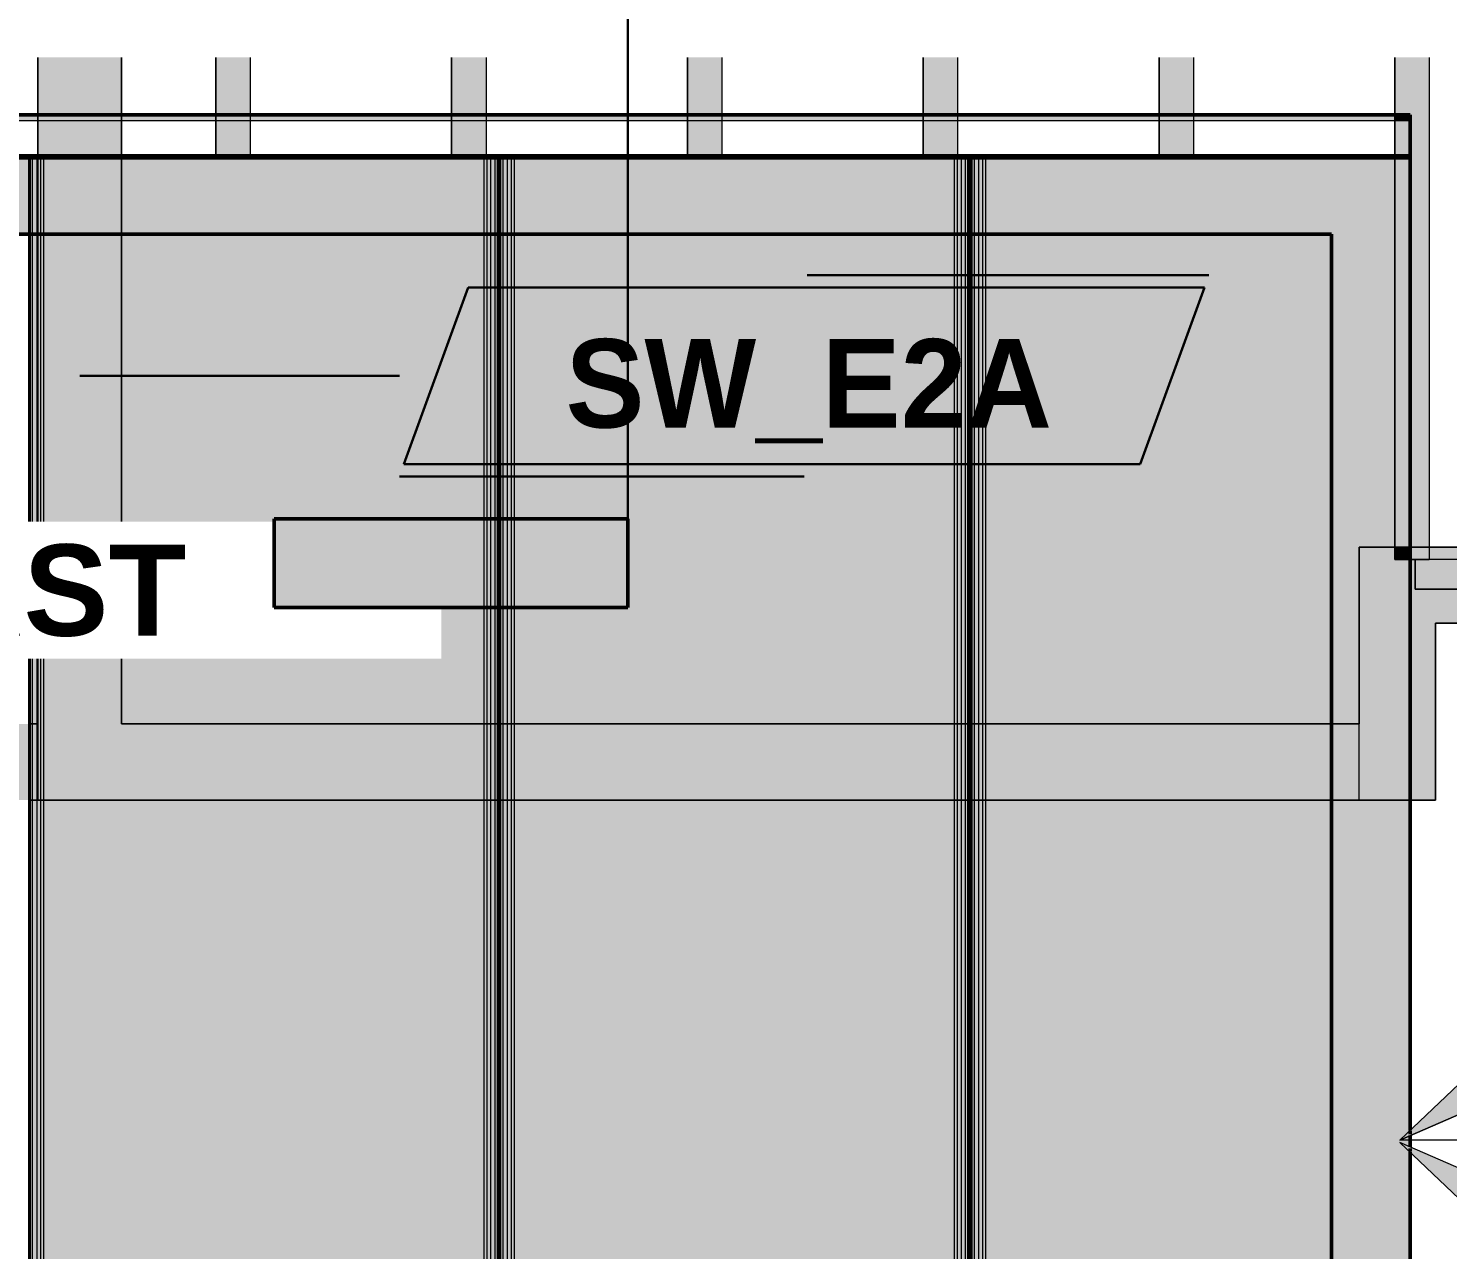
# Model space of a CAD drawing. Header units: inches. Extents: x -4126 to 593, y 9773 to 12297.
# Drawn here: x -791.3 to -646.9, y 11671.9 to 11796.2 of the extents above; entities that cross this region are included whole.
import ezdxf

# ---------------------------------------------------------------- set-up
doc = ezdxf.new("R2010")
doc.units = ezdxf.units.IN
doc.header["$MEASUREMENT"] = 0
for name, color, linetype, lineweight in [('A-DETL-GENF', 92, 'Continuous', 9), ('A-WALL', 113, 'Continuous', 13), ('A-WALL-IDEN', 211, 'Continuous', 30), ('G-ANNO-DIMS', 111, 'Continuous', 9), ('G-ANNO-SYMB', 111, 'Continuous', 30), ('I-WALL', 2, 'Continuous', 13), ('S-BEAM', 12, 'Continuous', 9)]:
    doc.layers.add(name, color=color, linetype=linetype, lineweight=lineweight)
doc.styles.add('Arial_B', font='arialbd.ttf', dxfattribs={"height": 9.285714})
doc.styles.add('Century Gothic_B', font='GOTHICB.TTF', dxfattribs={"height": 9})

# ---------------------------------------------------------------- blocks, each defined once
blk = doc.blocks.new('CTR - 1st Phase - Common Walls_rvt-2-FRAMING PLAN - 2ND FLOOR AT RAMP')
at = {"layer": 'A-WALL', "transparency": 33554585}
h = blk.add_hatch(color=50, dxfattribs=at)
h.paths.add_polyline_path([(-3460.52, 11786.74), (-3203.32, 11786.74), (-3203.32, 11787.36), (-3460.52, 11787.36)], flags=0)
h.paths.add_polyline_path([(-3467.15, 11786.74), (-3467.15, 11787.36), (-3742.95, 11787.36), (-3742.95, 11786.74), (-3507.34, 11786.74)], flags=0)
at = {"layer": 'A-WALL', "lineweight": 5, "transparency": 33554585}
blk.add_hatch(color=8, dxfattribs=at).paths.add_polyline_path([(-3203.32, 11782.99), (-3203.32, 11783.24), (-3742.95, 11783.24), (-3742.95, 11782.99), (-3236.63, 11782.99)], flags=0)
at = {"layer": 'I-WALL', "lineweight": 5, "transparency": 33554585}
for points in [[(-3334.47, 11787.36), (-3334.47, 11793.19), (-3342.97, 11793.19), (-3342.97, 11787.36)], [(-3334.47, 11786.74), (-3334.47, 11787.36), (-3342.97, 11787.36), (-3342.97, 11786.74)], [(-3334.47, 11783.24), (-3334.47, 11786.74), (-3342.97, 11786.74), (-3342.97, 11783.24)], [(-3342.97, 11782.99), (-3334.47, 11782.99), (-3334.47, 11783.24), (-3342.97, 11783.24), (-3342.97, 11783.12)], [(-3342.97, 11775.19), (-3342.71, 11775.19), (-3342.71, 11782.99), (-3342.97, 11782.99), (-3342.97, 11777.15)], [(-3342.71, 11775.19), (-3334.47, 11775.19), (-3334.47, 11782.99), (-3342.71, 11782.99), (-3342.71, 11777.15)], [(-3342.71, 11725.36), (-3342.71, 11775.19), (-3342.97, 11775.19), (-3342.97, 11725.36)], [(-3334.47, 11725.36), (-3334.47, 11775.19), (-3342.71, 11775.19), (-3342.71, 11725.36)], [(-3208.5, 11735.61), (-3203.32, 11735.61), (-3203.32, 11742.09), (-3204.87, 11742.09), (-3204.87, 11743.36), (-3208.5, 11743.36)], [(-3203.32, 11742.09), (-3203.32, 11743.36), (-3204.87, 11743.36), (-3204.87, 11742.09)], [(-3202.81, 11742.09), (-3201.37, 11742.09), (-3201.37, 11743.36), (-3203.32, 11743.36), (-3203.32, 11742.09)], [(-3188.28, 11739.09), (-3181.12, 11739.09), (-3181.12, 11742.09), (-3202.81, 11742.09), (-3202.81, 11739.09), (-3191.94, 11739.09)], [(-3203.32, 11717.61), (-3203.32, 11735.61), (-3208.5, 11735.61), (-3208.5, 11717.61)], [(-3200.75, 11717.61), (-3200.75, 11735.61), (-3203.32, 11735.61), (-3203.32, 11717.61)], [(-3248.06, 11717.61), (-3248.06, 11725.36), (-3248.18, 11725.36), (-3248.18, 11717.61)], [(-3208.5, 11717.61), (-3208.5, 11725.36), (-3211.32, 11725.36), (-3211.32, 11717.61), (-3209.29, 11717.61)]]:
    blk.add_hatch(color=8, dxfattribs=at).paths.add_polyline_path(points, flags=0)
h = blk.add_hatch(color=8, dxfattribs=at)
h.paths.add_polyline_path([(-3203.32, 11735.61), (-3188.28, 11735.61), (-3188.28, 11737.24), (-3184.78, 11737.24), (-3184.78, 11735.61), (-3181.12, 11735.61), (-3181.12, 11739.09), (-3202.81, 11739.09), (-3202.81, 11742.09), (-3203.32, 11742.09), (-3203.32, 11738.19)], flags=0)
h.paths.add_polyline_path([(-3201.37, 11742.09), (-3181.12, 11742.09), (-3181.12, 11743.36), (-3201.37, 11743.36)], flags=0)
h = blk.add_hatch(color=8, dxfattribs=at)
h.paths.add_polyline_path([(-3343.99, 11717.61), (-3343.1, 11717.63), (-3343.1, 11725.36), (-3344.79, 11725.36), (-3344.79, 11717.61), (-3344.36, 11717.61)], flags=0)
h.paths.add_polyline_path([(-3345.19, 11717.61), (-3345.19, 11725.36), (-3390.59, 11725.36), (-3390.59, 11717.61)], flags=0)
h.paths.add_polyline_path([(-3391.83, 11717.61), (-3390.98, 11717.61), (-3390.98, 11725.36), (-3392.67, 11725.36), (-3392.67, 11717.61), (-3391.87, 11717.61)], flags=0)
h.paths.add_polyline_path([(-3393.07, 11717.61), (-3393.07, 11725.36), (-3418.3, 11725.36), (-3418.3, 11717.61), (-3417.1, 11717.61)], flags=0)
h = blk.add_hatch(color=8, dxfattribs=at)
h.paths.add_polyline_path([(-3342.97, 11717.61), (-3342.97, 11725.36), (-3343.1, 11725.36), (-3343.1, 11717.61)], flags=0)
h.paths.add_polyline_path([(-3344.79, 11717.61), (-3344.79, 11725.36), (-3345.19, 11725.36), (-3345.19, 11717.61)], flags=0)
h.paths.add_polyline_path([(-3390.59, 11717.61), (-3390.59, 11725.36), (-3390.98, 11725.36), (-3390.98, 11717.61)], flags=0)
h.paths.add_polyline_path([(-3393.07, 11717.61), (-3392.67, 11717.61), (-3392.67, 11725.36), (-3393.07, 11725.36), (-3393.07, 11723.36)], flags=0)
h = blk.add_hatch(color=8, dxfattribs=at)
h.paths.add_polyline_path([(-3249.03, 11717.61), (-3249.03, 11725.36), (-3249.42, 11725.36), (-3249.42, 11717.61)], flags=0)
h.paths.add_polyline_path([(-3246.82, 11717.61), (-3246.82, 11725.36), (-3247.22, 11725.36), (-3247.22, 11717.61)], flags=0)
h.paths.add_polyline_path([(-3297.3, 11717.61), (-3296.91, 11717.61), (-3296.91, 11725.36), (-3297.3, 11725.36), (-3297.3, 11723.08)], flags=0)
h.paths.add_polyline_path([(-3294.82, 11717.61), (-3294.82, 11725.36), (-3295.22, 11725.36), (-3295.22, 11717.61)], flags=0)
h.paths.add_polyline_path([(-3342.71, 11717.61), (-3342.71, 11725.36), (-3342.97, 11725.36), (-3342.97, 11717.61)], flags=0)
h = blk.add_hatch(color=8, dxfattribs=at)
h.paths.add_polyline_path([(-3211.32, 11717.61), (-3211.32, 11725.36), (-3246.82, 11725.36), (-3246.82, 11717.61), (-3236.63, 11717.61)], flags=0)
h.paths.add_polyline_path([(-3249.42, 11717.61), (-3249.42, 11725.36), (-3294.82, 11725.36), (-3294.82, 11717.61)], flags=0)
h.paths.add_polyline_path([(-3249.03, 11717.61), (-3248.18, 11717.61), (-3248.22, 11725.36), (-3249.03, 11725.36), (-3249.03, 11720.11)], flags=0)
h.paths.add_polyline_path([(-3247.22, 11717.61), (-3247.22, 11725.36), (-3248.06, 11725.36), (-3248.02, 11717.61), (-3247.65, 11717.61)], flags=0)
h.paths.add_polyline_path([(-3295.65, 11717.61), (-3295.22, 11717.61), (-3295.22, 11725.36), (-3296.91, 11725.36), (-3296.91, 11717.61), (-3296.02, 11717.61)], flags=0)
h.paths.add_polyline_path([(-3297.3, 11717.61), (-3297.3, 11725.36), (-3342.71, 11725.36), (-3342.71, 11717.61), (-3326.86, 11717.61)], flags=0)
at = {"layer": 'A-WALL', "color": 53, "lineweight": 50}
for p, q in [((-3460.02, 11787.36), (-3203.32, 11787.36)), ((-3203.32, 11787.36), (-3203.32, 11782.99)), ((-3203.32, 11782.99), (-3742.95, 11782.99))]:
    blk.add_line(p, q, dxfattribs=at)
at = {"layer": 'A-WALL', "color": 254}
for p, q in [((-3460.02, 11787.36), (-3203.32, 11787.36)), ((-3203.32, 11786.74), (-3203.32, 11787.36)), ((-3203.32, 11783.24), (-3203.32, 11786.74))]:
    blk.add_line(p, q, dxfattribs=at)
at = {"layer": 'A-WALL', "color": 253}
for p, q in [((-3203.32, 11786.74), (-3460.52, 11786.74)), ((-3211.32, 11782.99), (-3742.95, 11782.99)), ((-3203.32, 11783.24), (-3461.65, 11783.24)), ((-3203.52, 11782.99), (-3211.32, 11782.99)), ((-3203.32, 11782.99), (-3203.52, 11782.99)), ((-3203.32, 11783.19), (-3203.32, 11783.24)), ((-3203.32, 11782.99), (-3203.32, 11783.19))]:
    blk.add_line(p, q, dxfattribs=at)
at = {"layer": 'I-WALL', "color": 253}
for p, q in [((-3342.97, 11793.19), (-3342.97, 11787.36)), ((-3342.97, 11787.36), (-3342.97, 11793.19)), ((-3334.47, 11793.19), (-3334.47, 11787.36)), ((-3334.47, 11787.36), (-3334.47, 11793.19)), ((-3342.97, 11783.24), (-3342.97, 11783.19)), ((-3342.97, 11783.19), (-3342.97, 11783.12)), ((-3342.97, 11783.12), (-3342.97, 11782.99)), ((-3342.97, 11775.19), (-3342.97, 11782.99)), ((-3334.47, 11783.19), (-3334.47, 11783.24)), ((-3334.47, 11783.12), (-3334.47, 11783.19)), ((-3334.47, 11782.99), (-3334.47, 11783.11)), ((-3334.47, 11782.99), (-3334.47, 11775.19)), ((-3334.47, 11775.19), (-3334.47, 11782.99)), ((-3342.97, 11725.36), (-3342.97, 11775.19)), ((-3334.47, 11775.19), (-3334.47, 11725.36)), ((-3208.5, 11743.36), (-3204.87, 11743.36)), ((-3204.87, 11743.36), (-3208.5, 11743.36)), ((-3208.5, 11735.61), (-3208.5, 11743.36)), ((-3208.5, 11743.36), (-3208.5, 11735.61)), ((-3204.87, 11743.36), (-3203.32, 11743.36)), ((-3203.32, 11743.36), (-3204.87, 11743.36)), ((-3203.32, 11743.36), (-3201.37, 11743.36)), ((-3201.37, 11743.36), (-3203.32, 11743.36)), ((-3201.37, 11743.36), (-3180.87, 11743.36)), ((-3181.12, 11743.36), (-3201.37, 11743.36)), ((-3208.5, 11725.36), (-3208.5, 11735.61)), ((-3208.5, 11735.61), (-3208.5, 11725.36)), ((-3188.28, 11735.61), (-3200.75, 11735.61)), ((-3200.75, 11735.61), (-3188.28, 11735.61)), ((-3200.75, 11717.61), (-3200.75, 11735.61)), ((-3200.75, 11735.61), (-3200.75, 11717.61)), ((-3343.9, 11725.36), (-3343.53, 11725.36)), ((-3343.53, 11725.36), (-3343.1, 11725.36)), ((-3343.1, 11725.36), (-3342.97, 11725.36)), ((-3342.97, 11725.36), (-3342.97, 11717.61)), ((-3342.97, 11717.61), (-3342.97, 11725.36)), ((-3334.47, 11725.36), (-3297.3, 11725.36)), ((-3297.3, 11725.36), (-3296.91, 11725.36)), ((-3296.91, 11725.36), (-3296.48, 11725.36)), ((-3296.48, 11725.36), (-3296.11, 11725.36)), ((-3296.02, 11725.36), (-3295.65, 11725.36)), ((-3295.65, 11725.36), (-3295.22, 11725.36)), ((-3295.22, 11725.36), (-3294.82, 11725.36)), ((-3294.82, 11725.36), (-3249.42, 11725.36)), ((-3249.42, 11725.36), (-3249.03, 11725.36)), ((-3249.03, 11725.36), (-3248.6, 11725.36)), ((-3248.6, 11725.36), (-3248.22, 11725.36)), ((-3248.06, 11725.36), (-3248.18, 11725.36)), ((-3248.18, 11725.36), (-3248.06, 11725.36)), ((-3248.02, 11725.36), (-3247.65, 11725.36)), ((-3247.65, 11725.36), (-3247.22, 11725.36)), ((-3247.22, 11725.36), (-3246.82, 11725.36)), ((-3246.82, 11725.36), (-3211.32, 11725.36)), ((-3208.5, 11725.36), (-3211.32, 11725.36)), ((-3211.32, 11725.36), (-3208.5, 11725.36)), ((-3208.5, 11717.61), (-3208.5, 11725.36)), ((-3208.5, 11717.61), (-3208.5, 11725.36)), ((-3343.53, 11717.61), (-3343.9, 11717.61)), ((-3343.1, 11717.61), (-3343.53, 11717.61)), ((-3342.97, 11717.61), (-3343.1, 11717.61)), ((-3342.71, 11717.61), (-3342.97, 11717.61)), ((-3297.3, 11717.61), (-3342.71, 11717.61)), ((-3296.91, 11717.61), (-3297.3, 11717.61)), ((-3296.48, 11717.61), (-3296.91, 11717.61)), ((-3296.11, 11717.61), (-3296.48, 11717.61)), ((-3295.65, 11717.61), (-3296.02, 11717.61)), ((-3295.22, 11717.61), (-3295.65, 11717.61)), ((-3294.82, 11717.61), (-3295.22, 11717.61)), ((-3249.42, 11717.61), (-3294.82, 11717.61)), ((-3249.03, 11717.61), (-3249.42, 11717.61)), ((-3248.6, 11717.61), (-3249.03, 11717.61)), ((-3248.22, 11717.61), (-3248.6, 11717.61)), ((-3248.06, 11717.61), (-3248.18, 11717.61)), ((-3248.18, 11717.61), (-3248.06, 11717.61)), ((-3247.65, 11717.61), (-3248.02, 11717.61)), ((-3247.22, 11717.61), (-3247.65, 11717.61)), ((-3246.82, 11717.61), (-3247.22, 11717.61)), ((-3211.32, 11717.61), (-3246.82, 11717.61)), ((-3208.5, 11717.61), (-3211.32, 11717.61)), ((-3211.32, 11717.61), (-3208.5, 11717.61)), ((-3203.32, 11717.61), (-3208.5, 11717.61)), ((-3208.5, 11717.61), (-3203.32, 11717.61)), ((-3200.75, 11717.61), (-3203.32, 11717.61)), ((-3203.32, 11717.61), (-3200.75, 11717.61))]:
    blk.add_line(p, q, dxfattribs=at)
at = {"layer": 'I-WALL', "color": 254}
for p, q in [((-3342.97, 11787.36), (-3342.97, 11786.74)), ((-3342.97, 11786.74), (-3342.97, 11787.36)), ((-3334.47, 11787.36), (-3334.47, 11786.74)), ((-3334.47, 11786.74), (-3334.47, 11787.36)), ((-3342.97, 11786.74), (-3342.97, 11783.24)), ((-3342.97, 11783.24), (-3342.97, 11786.74)), ((-3334.47, 11786.74), (-3334.47, 11783.24)), ((-3334.47, 11783.24), (-3334.47, 11786.74))]:
    blk.add_line(p, q, dxfattribs=at)
at = {"layer": 'I-WALL', "color": 55}
for p, q in [((-3342.97, 11783.19), (-3342.97, 11783.24)), ((-3342.97, 11783.12), (-3342.97, 11783.19)), ((-3342.97, 11782.99), (-3342.97, 11783.12)), ((-3334.47, 11783.24), (-3334.47, 11783.19)), ((-3334.47, 11783.19), (-3334.47, 11783.12)), ((-3334.47, 11783.11), (-3334.47, 11782.99))]:
    blk.add_line(p, q, dxfattribs=at)
at = {"layer": 'I-WALL', "color": 9}
for p, q in [((-3342.97, 11782.99), (-3342.97, 11775.19)), ((-3342.97, 11775.19), (-3342.97, 11725.36)), ((-3334.47, 11725.36), (-3334.47, 11775.19)), ((-3343.1, 11725.36), (-3343.9, 11725.36)), ((-3342.97, 11725.36), (-3343.1, 11725.36)), ((-3297.3, 11725.36), (-3334.47, 11725.36)), ((-3296.91, 11725.36), (-3297.3, 11725.36)), ((-3296.11, 11725.36), (-3296.91, 11725.36)), ((-3295.22, 11725.36), (-3296.02, 11725.36)), ((-3294.82, 11725.36), (-3295.22, 11725.36)), ((-3249.42, 11725.36), (-3294.82, 11725.36)), ((-3249.03, 11725.36), (-3249.42, 11725.36)), ((-3248.22, 11725.36), (-3249.03, 11725.36)), ((-3247.22, 11725.36), (-3248.02, 11725.36)), ((-3246.82, 11725.36), (-3247.22, 11725.36)), ((-3211.32, 11725.36), (-3246.82, 11725.36)), ((-3343.9, 11717.61), (-3343.1, 11717.61)), ((-3343.1, 11717.61), (-3342.97, 11717.61)), ((-3342.97, 11717.61), (-3342.71, 11717.61)), ((-3342.71, 11717.61), (-3297.3, 11717.61)), ((-3297.3, 11717.61), (-3296.91, 11717.61)), ((-3296.91, 11717.61), (-3296.11, 11717.61)), ((-3296.02, 11717.61), (-3295.22, 11717.61)), ((-3295.22, 11717.61), (-3294.82, 11717.61)), ((-3294.82, 11717.61), (-3249.42, 11717.61)), ((-3249.42, 11717.61), (-3249.03, 11717.61)), ((-3249.03, 11717.61), (-3248.22, 11717.61)), ((-3248.02, 11717.61), (-3247.22, 11717.61)), ((-3247.22, 11717.61), (-3246.82, 11717.61)), ((-3246.82, 11717.61), (-3211.32, 11717.61))]:
    blk.add_line(p, q, dxfattribs=at)
blk = doc.blocks.new('Glulam-Pino del sur - 76X140-1599864-FRAMING PLAN - 2ND FLOOR AT RAMP')
at = {"layer": 'S-BEAM', "transparency": 33554483}
blk.add_hatch(color=256, dxfattribs=at).paths.add_polyline_path([(-25.75, 1.5), (-25.75, -1.5), (30.58, -1.5), (30.58, 1.5)], flags=0)
at = {"layer": 'S-BEAM'}
for p, q in [((30.58, 1.5), (-25.75, 1.5)), ((-25.75, 1.5), (30.58, 1.5)), ((30.58, 1.5), (30.58, -1.5)), ((30.58, -1.5), (30.58, 1.5)), ((-25.75, -1.5), (30.58, -1.5)), ((-25.75, -1.5), (30.58, -1.5))]:
    blk.add_line(p, q, dxfattribs=at)
blk = doc.blocks.new('034100 - Precast Structural Concrete - Solid Plank - 12_-V236-FRAMING PLAN - 2ND FLOOR AT RAMP')
at = {"layer": 'S-BEAM', "transparency": 33554483}
h = blk.add_hatch(color=256, dxfattribs=at)
h.paths.add_polyline_path([(234.8, 23.9), (226.8, 23.9), (226.8, 23.52), (234.8, 23.52)], flags=0)
h.paths.add_polyline_path([(7.8, 23.9), (0, 23.9), (0, 23.52), (7.8, 23.52)], flags=0)
h = blk.add_hatch(color=256, dxfattribs=at)
h.paths.add_polyline_path([(234.8, -23.52), (234.8, 23.52), (226.8, 23.52), (226.8, -23.52), (233.08, -23.52)], flags=0)
h.paths.add_polyline_path([(7.8, -6.86), (7.8, 23.52), (0, 23.52), (0, -23.52), (7.8, -23.52)], flags=0)
for points in [[(226.8, 23.52), (226.8, 23.9), (7.8, 23.9), (7.8, 23.52), (97.82, 23.52)], [(226.8, 23.52), (7.8, 23.52), (7.8, -23.52), (226.8, -23.52), (226.8, -6.86)], [(226.8, 23.9), (226.8, 23.94), (97.82, 23.9)], [(226.8, 22.7), (226.8, 23.09), (7.8, 23.09), (7.8, 22.7), (97.82, 22.7)], [(226.8, -23.09), (226.8, -22.7), (7.8, -22.7), (7.8, -23.09), (97.82, -23.09)], [(226.8, -23.9), (226.8, -23.52), (7.8, -23.52), (7.8, -23.9), (97.82, -23.9)], [(226.8, -23.94), (226.8, -23.9), (97.82, -23.94)]]:
    blk.add_hatch(color=256, dxfattribs=at).paths.add_polyline_path(points, flags=0)
h = blk.add_hatch(color=256, dxfattribs=at)
h.paths.add_polyline_path([(234.8, 23.09), (226.8, 23.09), (226.8, 22.7), (234.8, 22.7)], flags=0)
h.paths.add_polyline_path([(7.8, 23.09), (0, 23.09), (0, 22.7), (7.8, 22.7)], flags=0)
h = blk.add_hatch(color=256, dxfattribs=at)
h.paths.add_polyline_path([(234.8, -22.7), (226.8, -22.7), (226.8, -23.09), (234.8, -23.09)], flags=0)
h.paths.add_polyline_path([(7.8, -22.7), (0, -22.7), (0, -23.09), (7.8, -23.09)], flags=0)
h = blk.add_hatch(color=256, dxfattribs=at)
h.paths.add_polyline_path([(234.8, -23.52), (226.8, -23.52), (226.8, -23.9), (234.8, -23.9)], flags=0)
h.paths.add_polyline_path([(7.8, -23.52), (0, -23.52), (0, -23.9), (7.8, -23.9)], flags=0)
at = {"layer": 'S-BEAM'}
for p, q in [((0, 23.94), (0, 23.9)), ((0, 23.94), (7.8, 23.94)), ((0, 23.76), (0, 23.9)), ((0, 23.9), (0, 23.52)), ((0, 23.9), (7.8, 23.9)), ((0, 23.52), (0, 23.76)), ((0, 23.76), (7.8, 23.76)), ((0, 23.76), (7.8, 23.76)), ((0, 22.7), (0, 23.52)), ((0, 23.52), (0, -23.52)), ((0, 23.52), (7.8, 23.52)), ((7.8, 23.94), (226.8, 23.94)), ((7.8, 23.9), (226.8, 23.9)), ((7.8, 23.76), (226.8, 23.76)), ((7.8, 23.76), (226.8, 23.76)), ((7.8, 23.52), (226.8, 23.52)), ((226.8, 23.94), (234.8, 23.94)), ((226.8, 23.9), (234.8, 23.9)), ((226.8, 23.76), (234.8, 23.76)), ((226.8, 23.76), (234.8, 23.76)), ((226.8, 23.52), (234.8, 23.52)), ((234.8, 23.9), (234.8, 23.94)), ((234.8, 23.52), (234.8, 23.9)), ((234.8, 23.9), (234.8, 23.76)), ((234.8, 23.76), (234.8, 23.52)), ((234.8, -23.52), (234.8, 23.52)), ((234.8, 23.52), (234.8, 22.7)), ((0, 22.7), (0, 23.09)), ((0, 23.09), (0, 22.7)), ((0, 23.09), (7.8, 23.09)), ((0, 23.09), (7.8, 23.09)), ((0, 22.4), (0, 22.7)), ((0, 22.7), (7.8, 22.7)), ((0, -22.4), (0, 22.4)), ((0, 22.4), (7.8, 22.4)), ((7.8, 23.09), (226.8, 23.09)), ((7.8, 23.09), (226.8, 23.09)), ((7.8, 22.7), (226.8, 22.7)), ((7.8, 22.4), (226.8, 22.4)), ((226.8, 23.09), (234.8, 23.09)), ((226.8, 23.09), (234.8, 23.09)), ((226.8, 22.7), (234.8, 22.7)), ((226.8, 22.4), (234.8, 22.4)), ((234.8, 22.7), (234.8, 23.09)), ((234.8, 23.09), (234.8, 22.7)), ((234.8, 22.7), (234.8, 22.4)), ((234.8, 22.4), (234.8, -22.4)), ((0, -22.7), (0, -22.4)), ((0, -22.4), (7.8, -22.4)), ((0, -23.52), (0, -22.7)), ((0, -22.7), (0, -23.09)), ((0, -23.09), (0, -22.7)), ((0, -22.7), (7.8, -22.7)), ((0, -23.09), (7.8, -23.09)), ((0, -23.09), (7.8, -23.09)), ((7.8, -22.4), (226.8, -22.4)), ((7.8, -22.7), (226.8, -22.7)), ((7.8, -23.09), (226.8, -23.09)), ((7.8, -23.09), (226.8, -23.09)), ((226.8, -22.4), (234.8, -22.4)), ((226.8, -22.7), (234.8, -22.7)), ((226.8, -23.09), (234.8, -23.09)), ((226.8, -23.09), (234.8, -23.09)), ((234.8, -22.4), (234.8, -22.7)), ((234.8, -22.7), (234.8, -23.09)), ((234.8, -23.09), (234.8, -22.7)), ((234.8, -22.7), (234.8, -23.52)), ((0, -23.52), (0, -23.9)), ((0, -23.76), (0, -23.52)), ((7.8, -23.52), (0, -23.52)), ((0, -23.9), (0, -23.76)), ((7.8, -23.76), (0, -23.76)), ((0, -23.76), (7.8, -23.76)), ((0, -23.9), (0, -23.94)), ((0, -23.9), (7.8, -23.9)), ((0, -23.94), (7.8, -23.94)), ((226.8, -23.52), (7.8, -23.52)), ((226.8, -23.76), (7.8, -23.76)), ((7.8, -23.76), (226.8, -23.76)), ((7.8, -23.9), (226.8, -23.9)), ((7.8, -23.94), (226.8, -23.94)), ((234.8, -23.52), (226.8, -23.52)), ((234.8, -23.76), (226.8, -23.76)), ((226.8, -23.76), (234.8, -23.76)), ((226.8, -23.9), (234.8, -23.9)), ((226.8, -23.94), (234.8, -23.94)), ((234.8, -23.52), (234.8, -23.76)), ((234.8, -23.9), (234.8, -23.52)), ((234.8, -23.76), (234.8, -23.9)), ((234.8, -23.94), (234.8, -23.9))]:
    blk.add_line(p, q, dxfattribs=at)
blk = doc.blocks.new('034100 - Precast Structural Concrete - Solid Plank - 12_-V237-FRAMING PLAN - 2ND FLOOR AT RAMP')
at = {"layer": 'S-BEAM', "transparency": 33554483}
h = blk.add_hatch(color=256, dxfattribs=at)
h.paths.add_polyline_path([(234.8, 23.9), (226.8, 23.9), (226.8, 23.52), (234.8, 23.52)], flags=0)
h.paths.add_polyline_path([(7.8, 23.9), (0, 23.9), (0, 23.52), (7.8, 23.52)], flags=0)
h = blk.add_hatch(color=256, dxfattribs=at)
h.paths.add_polyline_path([(234.8, -23.52), (234.8, 23.52), (226.8, 23.52), (226.8, -23.52), (233.7, -23.52)], flags=0)
h.paths.add_polyline_path([(7.8, 23.52), (0, 23.52), (0, -23.52), (7.8, -23.52)], flags=0)
for points in [[(226.8, 23.52), (226.8, 23.9), (7.8, 23.9), (7.8, 23.52), (97.82, 23.52)], [(226.8, -23.52), (226.8, 23.52), (7.8, 23.52), (7.8, -23.52), (97.82, -23.52)], [(226.8, 23.9), (226.8, 23.94), (97.82, 23.9)], [(226.8, 22.7), (226.8, 23.09), (7.8, 23.09), (7.8, 22.7), (97.82, 22.7)], [(226.8, -23.09), (226.8, -22.7), (7.8, -22.7), (7.8, -23.09), (97.82, -23.09)], [(226.8, -23.9), (226.8, -23.52), (7.8, -23.52), (7.8, -23.9), (97.82, -23.9)], [(226.8, -23.94), (226.8, -23.9), (97.82, -23.94)]]:
    blk.add_hatch(color=256, dxfattribs=at).paths.add_polyline_path(points, flags=0)
h = blk.add_hatch(color=256, dxfattribs=at)
h.paths.add_polyline_path([(234.8, 23.09), (226.8, 23.09), (226.8, 22.7), (234.8, 22.7)], flags=0)
h.paths.add_polyline_path([(7.8, 23.09), (0, 23.09), (0, 22.7), (7.8, 22.7)], flags=0)
h = blk.add_hatch(color=256, dxfattribs=at)
h.paths.add_polyline_path([(234.8, -22.7), (226.8, -22.7), (226.8, -23.09), (234.8, -23.09)], flags=0)
h.paths.add_polyline_path([(7.8, -22.7), (0, -22.7), (0, -23.09), (7.8, -23.09)], flags=0)
h = blk.add_hatch(color=256, dxfattribs=at)
h.paths.add_polyline_path([(234.8, -23.52), (226.8, -23.52), (226.8, -23.9), (234.8, -23.9)], flags=0)
h.paths.add_polyline_path([(7.8, -23.52), (0, -23.52), (0, -23.9), (7.8, -23.9)], flags=0)
at = {"layer": 'S-BEAM'}
for p, q in [((0, 23.94), (0, 23.9)), ((0, 23.94), (7.8, 23.94)), ((0, 23.76), (0, 23.9)), ((0, 23.9), (0, 23.52)), ((0, 23.9), (7.8, 23.9)), ((0, 23.52), (0, 23.76)), ((0, 23.76), (7.8, 23.76)), ((0, 23.76), (7.8, 23.76)), ((0, 22.7), (0, 23.52)), ((0, 23.52), (0, -23.52)), ((0, 23.52), (7.8, 23.52)), ((7.8, 23.94), (226.8, 23.94)), ((7.8, 23.9), (226.8, 23.9)), ((7.8, 23.76), (226.8, 23.76)), ((7.8, 23.76), (226.8, 23.76)), ((7.8, 23.52), (226.8, 23.52)), ((226.8, 23.94), (234.8, 23.94)), ((226.8, 23.9), (234.8, 23.9)), ((226.8, 23.76), (234.8, 23.76)), ((226.8, 23.76), (234.8, 23.76)), ((226.8, 23.52), (234.8, 23.52)), ((234.8, 23.9), (234.8, 23.94)), ((234.8, 23.52), (234.8, 23.9)), ((234.8, 23.9), (234.8, 23.76)), ((234.8, 23.76), (234.8, 23.52)), ((234.8, -23.52), (234.8, 23.52)), ((234.8, 23.52), (234.8, 22.7)), ((0, 22.7), (0, 23.09)), ((0, 23.09), (0, 22.7)), ((0, 23.09), (7.8, 23.09)), ((0, 23.09), (7.8, 23.09)), ((0, 22.4), (0, 22.7)), ((0, 22.7), (7.8, 22.7)), ((0, -22.4), (0, 22.4)), ((0, 22.4), (7.8, 22.4)), ((7.8, 23.09), (226.8, 23.09)), ((7.8, 23.09), (226.8, 23.09)), ((7.8, 22.7), (226.8, 22.7)), ((7.8, 22.4), (226.8, 22.4)), ((226.8, 23.09), (234.8, 23.09)), ((226.8, 23.09), (234.8, 23.09)), ((226.8, 22.7), (234.8, 22.7)), ((226.8, 22.4), (234.8, 22.4)), ((234.8, 22.7), (234.8, 23.09)), ((234.8, 23.09), (234.8, 22.7)), ((234.8, 22.7), (234.8, 22.4)), ((234.8, 22.4), (234.8, -22.4)), ((0, -22.7), (0, -22.4)), ((0, -22.4), (7.8, -22.4)), ((0, -23.52), (0, -22.7)), ((0, -22.7), (0, -23.09)), ((0, -23.09), (0, -22.7)), ((0, -22.7), (7.8, -22.7)), ((0, -23.09), (7.8, -23.09)), ((0, -23.09), (7.8, -23.09)), ((7.8, -22.4), (226.8, -22.4)), ((7.8, -22.7), (226.8, -22.7)), ((7.8, -23.09), (226.8, -23.09)), ((7.8, -23.09), (226.8, -23.09)), ((226.8, -22.4), (234.8, -22.4)), ((226.8, -22.7), (234.8, -22.7)), ((226.8, -23.09), (234.8, -23.09)), ((226.8, -23.09), (234.8, -23.09)), ((234.8, -22.4), (234.8, -22.7)), ((234.8, -22.7), (234.8, -23.09)), ((234.8, -23.09), (234.8, -22.7)), ((234.8, -22.7), (234.8, -23.52)), ((0, -23.52), (0, -23.9)), ((0, -23.76), (0, -23.52)), ((7.8, -23.52), (0, -23.52)), ((0, -23.9), (0, -23.76)), ((7.8, -23.76), (0, -23.76)), ((0, -23.76), (7.8, -23.76)), ((0, -23.9), (0, -23.94)), ((0, -23.9), (7.8, -23.9)), ((0, -23.94), (7.8, -23.94)), ((226.8, -23.52), (7.8, -23.52)), ((226.8, -23.76), (7.8, -23.76)), ((7.8, -23.76), (226.8, -23.76)), ((7.8, -23.9), (226.8, -23.9)), ((7.8, -23.94), (226.8, -23.94)), ((234.8, -23.52), (226.8, -23.52)), ((234.8, -23.76), (226.8, -23.76)), ((226.8, -23.76), (234.8, -23.76)), ((226.8, -23.9), (234.8, -23.9)), ((226.8, -23.94), (234.8, -23.94)), ((234.8, -23.52), (234.8, -23.76)), ((234.8, -23.9), (234.8, -23.52)), ((234.8, -23.76), (234.8, -23.9)), ((234.8, -23.94), (234.8, -23.9))]:
    blk.add_line(p, q, dxfattribs=at)
blk = doc.blocks.new('034100 - Precast Structural Concrete - Solid Plank - 12_-2074210-FRAMING PLAN - 2ND FLOOR AT RAMP')
at = {"layer": 'S-BEAM', "transparency": 33554483}
for points in [[(234.8, -23.52), (234.8, 20.8), (101.22, 20.8), (100.23, 19.75), (100.68, 20.8), (99.54, 20.8), (100, 19.75), (99, 20.8), (0, 20.8), (0, -23.52), (7.8, -23.52), (7.8, 12.8), (226.8, 12.8), (226.8, -23.52), (234.33, -23.52)], [(226.8, -12.5), (226.8, 12.8), (7.8, 12.8), (7.8, -23.52), (226.8, -23.52)], [(226.8, -22.7), (7.8, -22.7), (7.8, -23.09), (226.8, -23.09)], [(226.8, -23.52), (7.8, -23.52), (7.8, -23.9), (226.8, -23.9)], [(234.8, -23.94), (234.8, -23.9), (234.32, -23.94)]]:
    blk.add_hatch(color=256, dxfattribs=at).paths.add_polyline_path(points, flags=0)
h = blk.add_hatch(color=256, dxfattribs=at)
h.paths.add_polyline_path([(101.22, 20.8), (100.68, 20.8), (100.23, 19.75)], flags=0)
h.paths.add_polyline_path([(100, 19.75), (99.51, 20.8), (99, 20.8)], flags=0)
h = blk.add_hatch(color=256, dxfattribs=at)
h.paths.add_polyline_path([(234.8, -23.09), (234.8, -22.7), (226.8, -22.7), (226.8, -23.09), (234.33, -23.09)], flags=0)
h.paths.add_polyline_path([(7.8, -22.7), (0, -22.7), (0, -23.09), (7.8, -23.09)], flags=0)
h = blk.add_hatch(color=256, dxfattribs=at)
h.paths.add_polyline_path([(234.8, -23.52), (226.8, -23.52), (226.8, -23.9), (234.8, -23.9)], flags=0)
h.paths.add_polyline_path([(7.8, -23.52), (0, -23.52), (0, -23.9), (7.8, -23.9)], flags=0)
at = {"layer": 'S-BEAM'}
for p, q in [((0, 20.6), (0, 20.8)), ((0, 20.8), (0, 20.6)), ((0, 20.8), (99, 20.8)), ((99, 20.8), (0, 20.8)), ((0, 12.8), (0, 20.6)), ((0, 20.6), (0, 12.8)), ((99.09, 20.8), (99.4, 20.8)), ((99.4, 20.8), (99.09, 20.8)), ((99.54, 20.8), (100.69, 20.8)), ((100.69, 20.8), (99.54, 20.8)), ((100.83, 20.8), (101.14, 20.8)), ((101.14, 20.8), (100.83, 20.8)), ((101.22, 20.8), (234.8, 20.8)), ((234.8, 20.8), (101.22, 20.8)), ((234.8, -23.52), (234.8, 20.8)), ((234.8, 20.8), (234.8, -22.4)), ((0, -22.4), (0, 12.8)), ((0, 12.8), (0, -23.52)), ((0, -22.7), (0, -22.4)), ((7.8, -22.4), (0, -22.4)), ((0, -23.52), (0, -22.7)), ((0, -22.7), (0, -23.09)), ((0, -23.09), (0, -22.7)), ((7.8, -22.7), (0, -22.7)), ((7.8, -23.09), (0, -23.09)), ((7.8, -23.09), (0, -23.09)), ((226.8, -22.4), (7.8, -22.4)), ((226.8, -22.7), (7.8, -22.7)), ((226.8, -23.09), (7.8, -23.09)), ((226.8, -23.09), (7.8, -23.09)), ((234.8, -22.4), (226.8, -22.4)), ((234.8, -22.7), (226.8, -22.7)), ((234.8, -23.09), (226.8, -23.09)), ((234.8, -23.09), (226.8, -23.09)), ((234.8, -22.4), (234.8, -22.7)), ((234.8, -22.7), (234.8, -23.09)), ((234.8, -23.09), (234.8, -22.7)), ((234.8, -22.7), (234.8, -23.52)), ((0, -23.52), (0, -23.9)), ((0, -23.76), (0, -23.52)), ((7.8, -23.52), (0, -23.52)), ((0, -23.9), (0, -23.76)), ((7.8, -23.76), (0, -23.76)), ((7.8, -23.76), (0, -23.76)), ((0, -23.9), (0, -23.94)), ((7.8, -23.9), (0, -23.9)), ((7.8, -23.94), (0, -23.94)), ((226.8, -23.52), (7.8, -23.52)), ((226.8, -23.76), (7.8, -23.76)), ((226.8, -23.76), (7.8, -23.76)), ((226.8, -23.9), (7.8, -23.9)), ((226.8, -23.94), (7.8, -23.94)), ((234.8, -23.52), (226.8, -23.52)), ((234.8, -23.76), (226.8, -23.76)), ((234.8, -23.76), (226.8, -23.76)), ((234.8, -23.9), (226.8, -23.9)), ((234.8, -23.94), (226.8, -23.94)), ((234.8, -23.52), (234.8, -23.76)), ((234.8, -23.9), (234.8, -23.52)), ((234.8, -23.76), (234.8, -23.9)), ((234.8, -23.94), (234.8, -23.9))]:
    blk.add_line(p, q, dxfattribs=at)
blk = doc.blocks.new('TRUSS - 22_-V246-FRAMING PLAN - 2ND FLOOR AT RAMP')
at = {"layer": 'S-BEAM', "transparency": 33554483}
for points in [[(186.88, -0.2), (186.88, 1.75), (135.77, 1.75), (135.77, -1.75), (141.6, -1.75), (141.6, -0.2), (153.77, -0.2)], [(142.22, -0.2), (141.6, -0.2), (141.6, -1.75), (142.22, -1.75)], [(145.72, -0.2), (142.22, -0.2), (142.22, -1.75), (145.72, -1.75)], [(145.77, -0.2), (145.72, -0.2), (145.72, -1.75), (145.77, -1.75)], [(145.97, -0.2), (145.77, -0.2), (145.97, -0.4)], [(145.97, -0.4), (145.77, -0.2), (145.77, -1.75), (145.97, -1.75)], [(186.88, -0.2), (145.97, -0.2), (145.97, -1.75), (186.88, -1.75)]]:
    blk.add_hatch(color=256, dxfattribs=at).paths.add_polyline_path(points, flags=0)
at = {"layer": 'S-BEAM'}
for p, q in [((135.77, 1.75), (186.88, 1.75)), ((135.77, 1.75), (186.88, 1.75)), ((186.88, 0.32), (186.88, 1.75)), ((186.88, 1.75), (186.88, 0.32)), ((186.88, -0.2), (186.88, 0.32)), ((186.88, 0.32), (186.88, -0.2)), ((186.88, -1.75), (186.88, -0.2)), ((186.88, -0.2), (186.88, -1.75)), ((141.6, -1.75), (135.77, -1.75)), ((135.77, -1.75), (141.6, -1.75)), ((142.22, -1.75), (141.6, -1.75)), ((141.6, -1.75), (142.22, -1.75)), ((145.7, -1.75), (142.22, -1.75)), ((142.22, -1.75), (145.7, -1.75)), ((145.77, -1.75), (145.72, -1.75)), ((145.72, -1.75), (145.77, -1.75)), ((145.97, -1.75), (145.77, -1.75)), ((145.77, -1.75), (145.97, -1.75)), ((147.32, -1.75), (145.97, -1.75)), ((145.97, -1.75), (186.88, -1.75)), ((186.88, -1.75), (147.32, -1.75))]:
    blk.add_line(p, q, dxfattribs=at)
blk = doc.blocks.new('TRUSS - 22_-1920437-FRAMING PLAN - 2ND FLOOR AT RAMP')
at = {"layer": 'S-BEAM', "transparency": 33554483}
for points in [[(162.17, -1.75), (162.17, 1.75), (156.35, 1.75), (156.35, -1.75)], [(162.8, 1.75), (162.17, 1.75), (162.17, -1.75), (162.8, -1.75)], [(166.3, 1.75), (162.8, 1.75), (162.8, -1.75), (166.3, -1.75)]]:
    blk.add_hatch(color=256, dxfattribs=at).paths.add_polyline_path(points, flags=0)
at = {"layer": 'S-BEAM'}
for p, q in [((156.35, 1.75), (162.17, 1.75)), ((156.35, 1.75), (162.17, 1.75)), ((162.17, 1.75), (162.8, 1.75)), ((162.17, 1.75), (162.8, 1.75)), ((162.8, 1.75), (166.3, 1.75)), ((162.8, 1.75), (166.3, 1.75)), ((166.3, -1.75), (166.3, 1.75)), ((166.3, 1.75), (166.3, -1.75)), ((162.17, -1.75), (156.35, -1.75)), ((156.35, -1.75), (162.17, -1.75)), ((162.8, -1.75), (162.17, -1.75)), ((162.17, -1.75), (162.8, -1.75)), ((166.3, -1.75), (162.8, -1.75)), ((162.8, -1.75), (166.3, -1.75))]:
    blk.add_line(p, q, dxfattribs=at)
blk = doc.blocks.new('TRUSS - 22_-V247-FRAMING PLAN - 2ND FLOOR AT RAMP')
at = {"layer": 'S-BEAM', "transparency": 33554483}
for points in [[(162.17, -1.75), (162.17, 1.75), (156.35, 1.75), (156.35, -1.75)], [(162.8, 1.75), (162.17, 1.75), (162.17, -1.75), (162.8, -1.75)], [(166.3, 1.75), (162.8, 1.75), (162.8, -1.75), (166.3, -1.75)]]:
    blk.add_hatch(color=256, dxfattribs=at).paths.add_polyline_path(points, flags=0)
at = {"layer": 'S-BEAM'}
for p, q in [((156.35, 1.75), (162.17, 1.75)), ((156.35, 1.75), (162.17, 1.75)), ((162.17, 1.75), (162.8, 1.75)), ((162.17, 1.75), (162.8, 1.75)), ((162.8, 1.75), (166.3, 1.75)), ((162.8, 1.75), (166.3, 1.75)), ((166.3, -1.75), (166.3, 1.75)), ((166.3, 1.75), (166.3, -1.75)), ((162.17, -1.75), (156.35, -1.75)), ((156.35, -1.75), (162.17, -1.75)), ((162.8, -1.75), (162.17, -1.75)), ((162.17, -1.75), (162.8, -1.75)), ((166.3, -1.75), (162.8, -1.75)), ((162.8, -1.75), (166.3, -1.75))]:
    blk.add_line(p, q, dxfattribs=at)
blk = doc.blocks.new('TRUSS - 22_-V248-FRAMING PLAN - 2ND FLOOR AT RAMP')
at = {"layer": 'S-BEAM', "transparency": 33554483}
for points in [[(162.17, -1.75), (162.17, 1.75), (156.35, 1.75), (156.35, -1.75)], [(162.8, 1.75), (162.17, 1.75), (162.17, -1.75), (162.8, -1.75)], [(166.3, 1.75), (162.8, 1.75), (162.8, -1.75), (166.3, -1.75)]]:
    blk.add_hatch(color=256, dxfattribs=at).paths.add_polyline_path(points, flags=0)
at = {"layer": 'S-BEAM'}
for p, q in [((156.35, 1.75), (162.17, 1.75)), ((156.35, 1.75), (162.17, 1.75)), ((162.17, 1.75), (162.8, 1.75)), ((162.17, 1.75), (162.8, 1.75)), ((162.8, 1.75), (166.3, 1.75)), ((162.8, 1.75), (166.3, 1.75)), ((166.3, -1.75), (166.3, 1.75)), ((166.3, 1.75), (166.3, -1.75)), ((162.17, -1.75), (156.35, -1.75)), ((156.35, -1.75), (162.17, -1.75)), ((162.8, -1.75), (162.17, -1.75)), ((162.17, -1.75), (162.8, -1.75)), ((166.3, -1.75), (162.8, -1.75)), ((162.8, -1.75), (166.3, -1.75))]:
    blk.add_line(p, q, dxfattribs=at)
blk = doc.blocks.new('TRUSS - 22_-V249-FRAMING PLAN - 2ND FLOOR AT RAMP')
at = {"layer": 'S-BEAM', "transparency": 33554483}
for points in [[(162.17, -1.75), (162.17, 1.75), (156.35, 1.75), (156.35, -1.75)], [(162.8, 1.75), (162.17, 1.75), (162.17, -1.75), (162.8, -1.75)], [(166.3, 1.75), (162.8, 1.75), (162.8, -1.75), (166.3, -1.75)]]:
    blk.add_hatch(color=256, dxfattribs=at).paths.add_polyline_path(points, flags=0)
at = {"layer": 'S-BEAM'}
for p, q in [((156.35, 1.75), (162.17, 1.75)), ((156.35, 1.75), (162.17, 1.75)), ((162.17, 1.75), (162.8, 1.75)), ((162.17, 1.75), (162.8, 1.75)), ((162.8, 1.75), (166.3, 1.75)), ((162.8, 1.75), (166.3, 1.75)), ((166.3, -1.75), (166.3, 1.75)), ((166.3, 1.75), (166.3, -1.75)), ((162.17, -1.75), (156.35, -1.75)), ((156.35, -1.75), (162.17, -1.75)), ((162.8, -1.75), (162.17, -1.75)), ((162.17, -1.75), (162.8, -1.75)), ((166.3, -1.75), (162.8, -1.75)), ((162.8, -1.75), (166.3, -1.75))]:
    blk.add_line(p, q, dxfattribs=at)
blk = doc.blocks.new('TRUSSES - TRUSSES-1503725-FRAMING PLAN - 2ND FLOOR AT RAMP')
at = {"layer": 'A-DETL-GENF', "transparency": 33554483}
h = blk.add_hatch(color=256, dxfattribs=at)
h.paths.add_polyline_path([(372.17, 8.4), (372.26, 8.17), (372.31, 7.9), (372.28, 7.25), (372.08, 6.53), (371.74, 5.84), (371.31, 5.27), (370.85, 4.9), (370.62, 4.81), (370.41, 4.79), (370.22, 4.83), (380.77, 0.23)], flags=0)
h.paths.add_polyline_path([(380.77, 0), (370.41, -4.56), (370.62, -4.59), (370.85, -4.68), (371.08, -4.83), (371.54, -5.31), (371.93, -5.95), (372.2, -6.66), (372.31, -7.36), (372.26, -7.95), (372.17, -8.17), (378.47, -2.18)], flags=0)
at = {"layer": 'A-DETL-GENF'}
for p, q in [((372.17, 8.4), (371.89, 8.66)), ((380.77, 0.23), (372.17, 8.4)), ((380.77, 0.23), (372.17, 8.4)), ((370.22, 4.83), (380.77, 0.23)), ((370.22, 4.83), (380.77, 0.23)), ((322.86, 0), (380.77, 0)), ((370.22, -4.6), (380.77, 0)), ((380.77, 0), (370.22, -4.6)), ((380.77, 0), (372.17, -8.17)), ((372.17, -8.17), (380.77, 0)), ((372.17, -8.17), (371.89, -8.43))]:
    blk.add_line(p, q, dxfattribs=at)
for centre, major_axis, start_param, end_param in [((371.06, 6.74), (0.84, 1.91), 5.767326, 6.283185), ((371.06, 6.74), (0.84, 1.91), 4.729651, 5.224453), ((371.06, 6.74), (0.84, 1.91), 5.251857, 5.755279), ((371.06, 6.74), (0.84, 1.91), 4.203055, 4.696194), ((371.06, 6.74), (0.84, 1.91), 3.141593, 3.652293), ((371.06, 6.74), (0.84, 1.91), 3.673425, 4.171554), ((371.06, -6.52), (-0.84, 1.91), 5.772485, 6.283185), ((371.06, -6.52), (-0.84, 1.91), 5.253224, 5.751353), ((371.06, -6.52), (-0.84, 1.91), 4.728584, 5.221723), ((371.06, -6.52), (-0.84, 1.91), 4.200325, 4.695127), ((371.06, -6.52), (-0.84, 1.91), 3.669499, 4.172921), ((371.06, -6.52), (-0.84, 1.91), 3.141593, 3.657452)]:
    blk.add_ellipse(centre, major_axis=major_axis, ratio=0.493649, start_param=start_param, end_param=end_param, dxfattribs=at)
for points, knots in [([(372.17, 8.4), (372.2, 8.33), (372.26, 8.18), (372.33, 7.82), (372.31, 7.26), (372.1, 6.52), (371.77, 5.84), (371.37, 5.3), (370.96, 4.94), (370.62, 4.79), (370.38, 4.78), (370.27, 4.81), (370.22, 4.83)], [0, 0, 0, 0, 0.066667, 0.133333, 0.266667, 0.4, 0.533333, 0.65, 0.766667, 0.883333, 0.941667, 1, 1, 1, 1]), ([(370.22, -4.6), (370.28, -4.58), (370.4, -4.55), (370.62, -4.57), (370.84, -4.67), (371.16, -4.87), (371.55, -5.28), (371.95, -5.93), (372.25, -6.73), (372.34, -7.41), (372.28, -7.9), (372.21, -8.09), (372.17, -8.17)], [0, 0, 0, 0, 0.066667, 0.133333, 0.2, 0.266667, 0.4, 0.533333, 0.666667, 0.833333, 0.916667, 1, 1, 1, 1])]:
    blk.add_open_spline(points, degree=3, knots=knots, dxfattribs=at)
blk = doc.blocks.new('Section - 3_32_ x 3_8_-1738294-FRAMING PLAN - 2ND FLOOR AT RAMP')
at = {"layer": 'G-ANNO-SYMB', "lineweight": 9}
blk.add_hatch(color=256, dxfattribs=at).paths.add_polyline_path([(0, 0.375), (0, 0), (-0.09375, 0), (-0.09375, 0.375)], flags=0)
at = {"layer": 'G-ANNO-SYMB', "lineweight": 50}
for p, q in [((0, 0.375), (-0.09375, 0.375)), ((-0.09375, 0.375), (-0.09375, 0)), ((0, 0), (0, 0.375)), ((-0.09375, 0), (0, 0))]:
    blk.add_line(p, q, dxfattribs=at)
blk = doc.blocks.new('Wall Tag - Shear Wall-1896169-FRAMING PLAN - 2ND FLOOR AT RAMP')
at = {"layer": 'A-WALL-IDEN'}
for p, q in [((0.4291, 0.1068), (0.0033, 0.1068)), ((-0.3561, 0.0937), (-0.4244, -0.0937)), ((0.4244, 0.0937), (-0.3561, 0.0937)), ((0.3561, -0.0937), (0.4244, 0.0937)), ((-0.4244, -0.0937), (0.3561, -0.0937)), ((0, -0.1068), (-0.4291, -0.1068))]:
    blk.add_line(p, q, dxfattribs=at)

msp = doc.modelspace()

# ---------------------------------------------------------------- hatches: boundary and pattern name
at = {"layer": 'A-WALL', "transparency": 33554483}
for points in [[(-658.691, 11775.189), (-658.691, 11783.189), (-1202.691, 11783.189), (-1202.691, 11775.189), (-683.994, 11775.189)], [(-650.691, 11548.189), (-650.691, 11783.189), (-658.691, 11783.189), (-658.691, 11548.189)]]:
    msp.add_hatch(color=256, dxfattribs=at).paths.add_polyline_path(points, flags=0)

# ---------------------------------------------------------------- linework, layer by layer
at = {"layer": 'A-WALL', "lineweight": 50}
for p, q in [((-1194.691, 11783.189), (-650.691, 11783.189)), ((-650.691, 11783.189), (-650.691, 11683.987)), ((-658.691, 11775.189), (-1202.691, 11775.189)), ((-658.691, 11556.189), (-658.691, 11775.189)), ((-650.691, 11683.904), (-650.691, 11683.593)), ((-650.691, 11683.452), (-650.691, 11682.301)), ((-650.691, 11682.16), (-650.691, 11681.848)), ((-650.691, 11681.765), (-650.691, 11548.189))]:
    msp.add_line(p, q, dxfattribs=at)
at = {"layer": 'A-WALL-IDEN'}
msp.add_line((-786.091, 11760.781), (-753.561, 11760.781), dxfattribs=at)
at = {"layer": 'G-ANNO-SYMB'}
msp.add_line((-730.292, 11746.22), (-730.292, 11814.144), dxfattribs=at)

# ---------------------------------------------------------------- block references
at = {"lineweight": 5}
msp.add_blockref('CTR - 1st Phase - Common Walls_rvt-2-FRAMING PLAN - 2ND FLOOR AT RAMP', (2552.633, 0), dxfattribs=at)
at = {"layer": 'A-DETL-GENF', "rotation": 180}
msp.add_blockref('TRUSSES - TRUSSES-1503725-FRAMING PLAN - 2ND FLOOR AT RAMP', (-270.974, 11682.989), dxfattribs=at)
at = {"layer": 'A-WALL-IDEN', "xscale": 95.99999999999994, "yscale": 95.99999999999994, "zscale": 95.99999999999994}
msp.add_blockref('Wall Tag - Shear Wall-1896169-FRAMING PLAN - 2ND FLOOR AT RAMP', (-712.366, 11760.781), dxfattribs=at)
at = {"layer": 'S-BEAM'}
for name, p, rotation in [('TRUSS - 22_-V249-FRAMING PLAN - 2ND FLOOR AT RAMP', (-770.491, 11949.539), 270), ('TRUSS - 22_-V248-FRAMING PLAN - 2ND FLOOR AT RAMP', (-746.491, 11949.539), 270), ('TRUSS - 22_-V248-FRAMING PLAN - 2ND FLOOR AT RAMP', (-722.491, 11949.539), 270), ('TRUSS - 22_-V247-FRAMING PLAN - 2ND FLOOR AT RAMP', (-698.491, 11949.539), 270), ('TRUSS - 22_-1920437-FRAMING PLAN - 2ND FLOOR AT RAMP', (-674.491, 11949.539), 270), ('TRUSS - 22_-V246-FRAMING PLAN - 2ND FLOOR AT RAMP', (-650.491, 11928.962), 270), ('034100 - Precast Structural Concrete - Solid Plank - 12_-V236-FRAMING PLAN - 2ND FLOOR AT RAMP', (-767.372, 11782.989), 270.0000000000009), ('034100 - Precast Structural Concrete - Solid Plank - 12_-V237-FRAMING PLAN - 2ND FLOOR AT RAMP', (-719.49, 11782.989), 270.0000000000009), ('034100 - Precast Structural Concrete - Solid Plank - 12_-2074210-FRAMING PLAN - 2ND FLOOR AT RAMP', (-671.49, 11782.989), 270.0000000000009), ('Glulam-Pino del sur - 76X140-1599864-FRAMING PLAN - 2ND FLOOR AT RAMP', (-619.591, 11740.589), 180)]:
    msp.add_blockref(name, p, dxfattribs=dict(at, rotation=rotation))

# ---------------------------------------------------------------- texts
at = {"layer": 'A-WALL-IDEN', "lineweight": 9, "insert": (-736.64, 11764.524), "char_height": 9, "width": 58.479, "attachment_point": 1, "style": 'Century Gothic_B'}
msp.add_mtext('SW_E2A', dxfattribs=at)

# ---------------------------------------------------------------- next in the draw order: texts
at = {"layer": 'G-ANNO-DIMS', "insert": (-921.409, 11743.618), "char_height": 9.28571, "width": 169.79742, "attachment_point": 1, "line_spacing_factor": 0.941778, "style": 'Arial_B', "bg_fill": 3, "box_fill_scale": 1.25, "bg_fill_color": 256, "bg_fill_true_color": 13158600, "bg_fill_transparency": 0}
msp.add_mtext('10\' - 0" - B.O. PRECAST', dxfattribs=at)

# ---------------------------------------------------------------- next in the draw order: block references
at = {"layer": 'G-ANNO-SYMB', "xscale": 95.99999999999994, "yscale": 95.99999999999994, "zscale": 95.99999999999994, "rotation": 90}
msp.add_blockref('Section - 3_32_ x 3_8_-1738294-FRAMING PLAN - 2ND FLOOR AT RAMP', (-730.292, 11746.22), dxfattribs=at)

doc.saveas('drawing.dxf')
